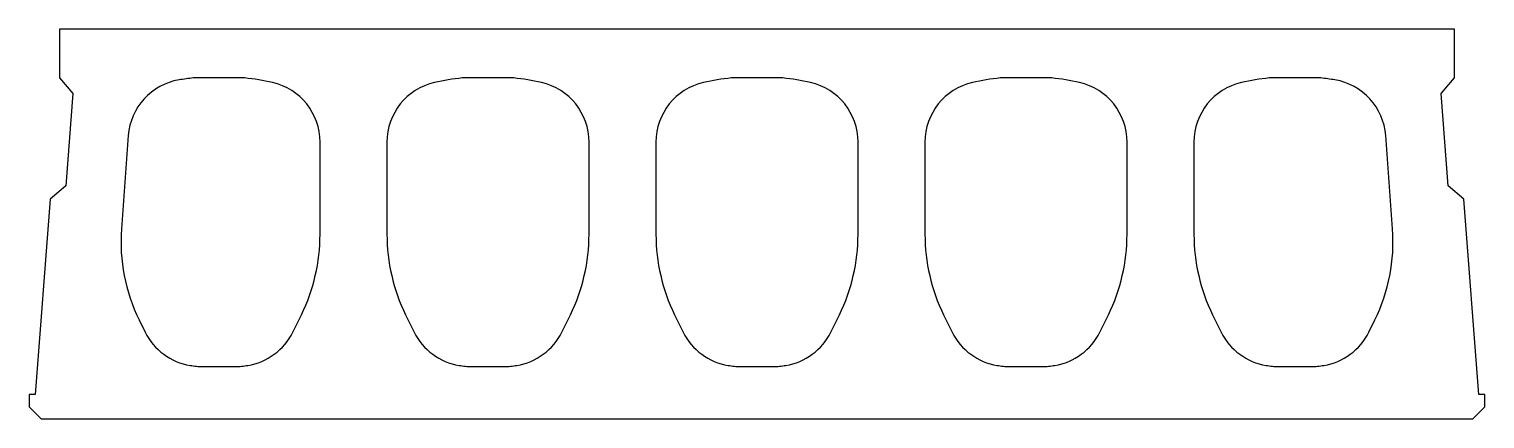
# Model space of a CAD drawing. Header units: millimetres. Extents: x 0 to 1196, y 0 to 320.
import ezdxf

# ---------------------------------------------------------------- set-up
doc = ezdxf.new("R2010")
doc.units = ezdxf.units.MM
doc.layers.add('reinforced concrete', color=7, linetype='Continuous')

msp = doc.modelspace()

# ---------------------------------------------------------------- linework, layer by layer
at = {"layer": 'reinforced concrete'}
msp.add_lwpolyline([(25, 320), (25, 280), (36, 267.1), (30.1, 191.3), (17.2, 180.3), (5, 20), (0, 20), (0, 10), (10, 0), (1186, 0), (1196, 10), (1196, 20), (1191, 20), (1178.8, 180.3), (1165.9, 191.3), (1160, 267.1), (1171, 280), (1171, 320)], close=True, dxfattribs=at)
for points in [[(75.9, 155.9, 0.133144), (90.3, 81.4), (95.4, 71.2, 0.243738), (132.4, 43.9, 0.00853), (137.4, 43.2, 0.031039), (139.9, 43), (172.1, 43, 0.031039), (174.6, 43.2, 0.00853), (179.6, 43.9, 0.243738), (216.6, 71.2), (223.7, 85.5, 0.114562), (239, 151.6), (239, 227.3, 0.350641), (200, 276.1, 0.029097), (177.1, 279.9, 0.026371), (174.9, 280), (156, 280), (137.1, 280, 0.026371), (134.9, 279.9, 0.014835), (123.2, 278.3, 0.346104), (81.5, 232.6)], [(398.1, 279.9, 0.026371), (395.9, 280), (358.1, 280, 0.026371), (355.9, 279.9, 0.029097), (333, 276.1, 0.350641), (294, 227.3), (294, 151.6, 0.114562), (309.3, 85.5), (316.4, 71.2, 0.243738), (353.4, 43.9, 0.00853), (358.4, 43.2, 0.031039), (360.9, 43), (393.1, 43, 0.031039), (395.6, 43.2, 0.00853), (400.6, 43.9, 0.243738), (437.6, 71.2), (444.7, 85.5, 0.114562), (460, 151.6), (460, 227.3, 0.350641), (421, 276.1, 0.029097)], [(554, 276.1, 0.350641), (515, 227.3), (515, 151.6, 0.114562), (530.3, 85.5), (537.4, 71.2, 0.243738), (574.4, 43.9, 0.00853), (579.4, 43.2, 0.031039), (581.9, 43), (614.1, 43, 0.031039), (616.6, 43.2, 0.00853), (621.6, 43.9, 0.243738), (658.6, 71.2), (665.7, 85.5, 0.114562), (681, 151.6), (681, 227.3, 0.350641), (642, 276.1, 0.029097), (619.1, 279.9, 0.026371), (616.9, 280), (579.1, 280, 0.026371), (576.9, 279.9, 0.029097)], [(775, 276.1, 0.350641), (736, 227.3), (736, 151.6, 0.114562), (751.3, 85.5), (758.4, 71.2, 0.243738), (795.4, 43.9, 0.00853), (800.4, 43.2, 0.031039), (802.9, 43), (835.1, 43, 0.031039), (837.6, 43.2, 0.00853), (842.6, 43.9, 0.243738), (879.6, 71.2), (886.7, 85.5, 0.114562), (902, 151.6), (902, 227.3, 0.350641), (863, 276.1, 0.029097), (840.1, 279.9, 0.026371), (837.9, 280), (800.1, 280, 0.026371), (797.9, 279.9, 0.029097)], [(1114.5, 232.6, 0.346104), (1072.8, 278.3, 0.014835), (1061.1, 279.9, 0.026371), (1058.9, 280), (1021.1, 280, 0.026371), (1018.9, 279.9, 0.029097), (996, 276.1, 0.350641), (957, 227.3), (957, 151.6, 0.114562), (972.3, 85.5), (979.4, 71.2, 0.243738), (1016.4, 43.9, 0.00853), (1021.4, 43.2, 0.031039), (1023.9, 43), (1056.1, 43, 0.031039), (1058.6, 43.2, 0.00853), (1063.6, 43.9, 0.243738), (1100.6, 71.2), (1105.7, 81.4, 0.133144), (1120.1, 155.9)]]:
    msp.add_lwpolyline(points, format="xyb", close=True, dxfattribs=at)

doc.saveas('drawing.dxf')
